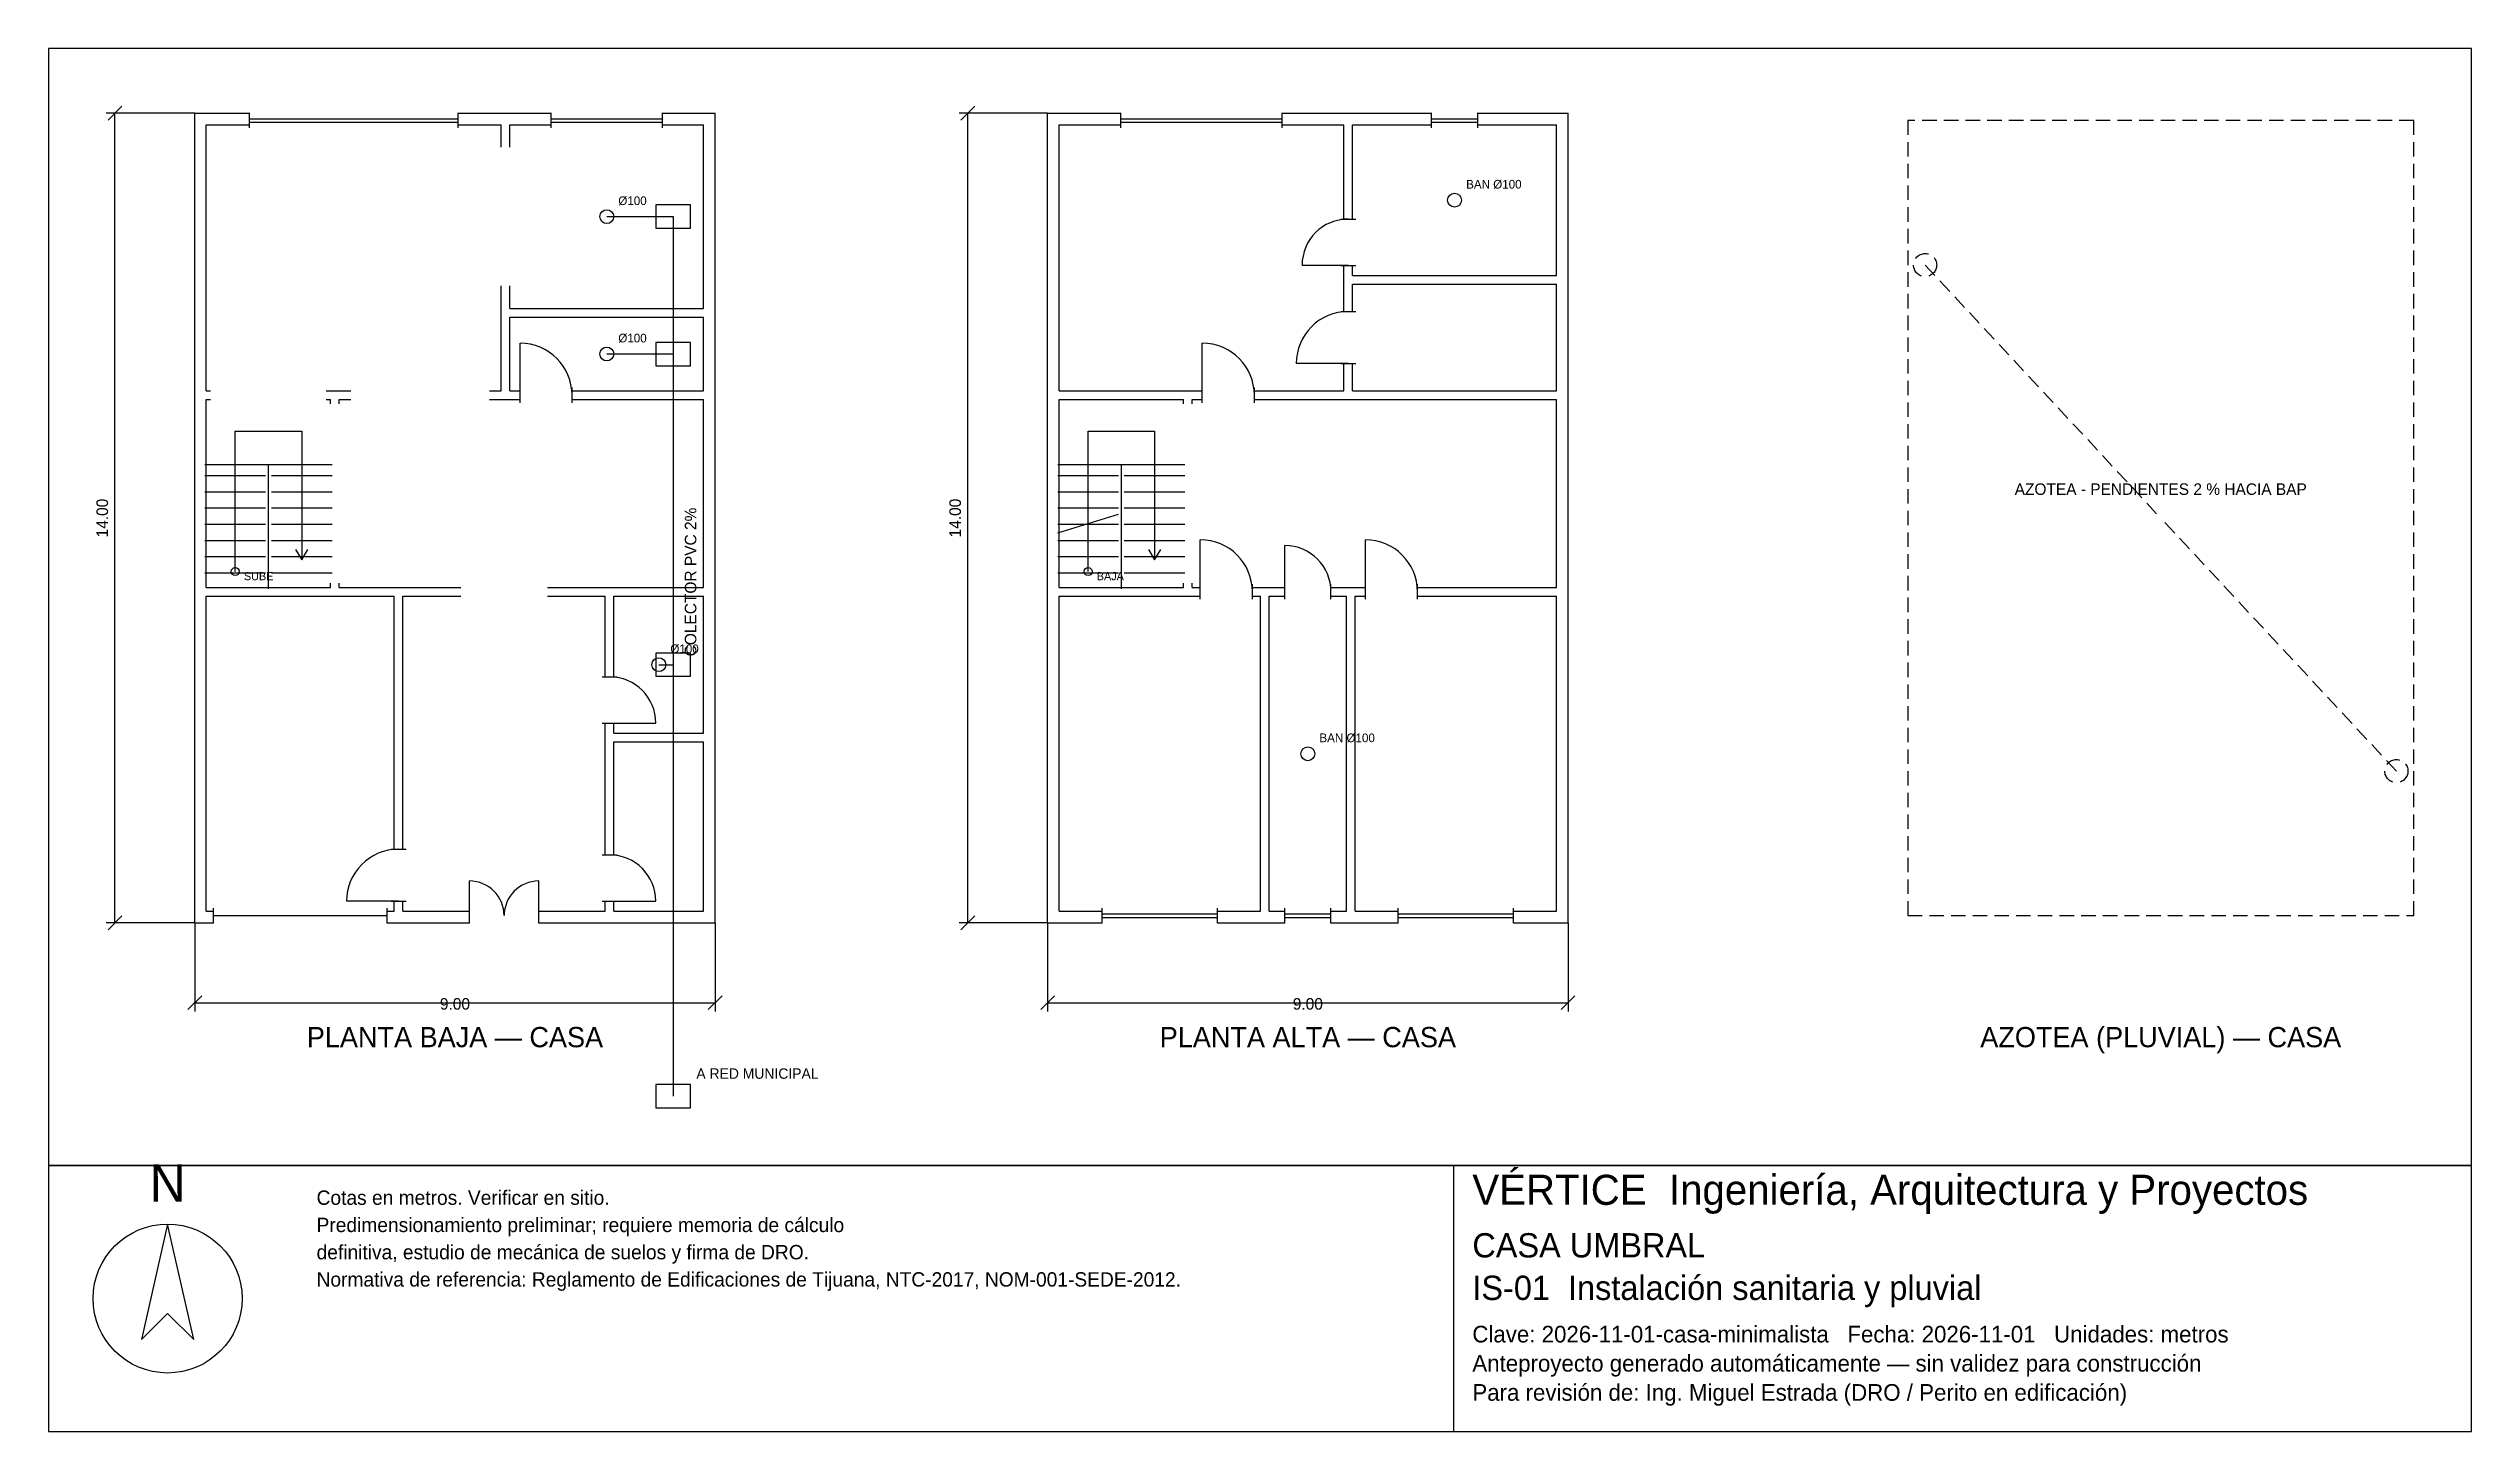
# Model space of a CAD drawing. Header units: metres. Extents: x -2.7 to 39.2, y -8.9 to 15.
import ezdxf
from ezdxf.enums import TextEntityAlignment as Align

# ---------------------------------------------------------------- set-up
doc = ezdxf.new("R2010")
doc.units = ezdxf.units.M
doc.header["$LTSCALE"] = 0.5
doc.linetypes.add('DASHED', pattern=[0.75, 0.5, -0.25])
for name, color, linetype in [('A-ESCALERA', 6, 'CONTINUOUS'), ('A-MUROS', 7, 'CONTINUOUS'), ('A-PUERTAS', 2, 'CONTINUOUS'), ('A-TEXTO', 3, 'CONTINUOUS'), ('A-VANOS', 4, 'CONTINUOUS'), ('COTAS', 8, 'CONTINUOUS'), ('I-TEXTO', 3, 'CONTINUOUS'), ('IS-PLUVIAL', 3, 'DASHED'), ('IS-REGISTROS', 34, 'CONTINUOUS'), ('IS-SANITARIA', 34, 'CONTINUOUS'), ('LAMINA', 9, 'CONTINUOUS')]:
    doc.layers.add(name, color=color, linetype=linetype)
doc.styles.get("Standard").update_dxf_attribs({"font": 'txt', "width": 0.9})

msp = doc.modelspace()

# ---------------------------------------------------------------- linework, layer by layer
at = {"layer": 'A-ESCALERA'}
for p, q in [((0.05, 7.8), (2.25, 7.8)), ((0.05, 7.61), (1.1, 7.61)), ((1.15, 5.65), (1.15, 7.8)), ((1.2, 7.61), (2.25, 7.61)), ((14.8, 7.8), (17, 7.8)), ((14.8, 7.61), (15.85, 7.61)), ((15.9, 5.65), (15.9, 7.8)), ((15.95, 7.61), (17, 7.61)), ((0.05, 7.33), (1.1, 7.33)), ((1.2, 7.33), (2.25, 7.33)), ((14.8, 7.33), (15.85, 7.33)), ((15.95, 7.33), (17, 7.33)), ((0.05, 7.05), (1.1, 7.05)), ((0.05, 6.77), (1.1, 6.77)), ((1.2, 7.05), (2.25, 7.05)), ((1.2, 6.77), (2.25, 6.77)), ((14.8, 7.05), (15.85, 7.05)), ((14.8, 6.6175), (15.85, 6.94)), ((14.8, 6.77), (15.85, 6.77)), ((15.95, 7.05), (17, 7.05)), ((15.95, 6.77), (17, 6.77)), ((0.05, 6.49), (1.1, 6.49)), ((1.2, 6.49), (2.25, 6.49)), ((14.8, 6.49), (15.85, 6.49)), ((15.95, 6.49), (17, 6.49)), ((0.05, 6.21), (1.1, 6.21)), ((0.05, 5.93), (1.1, 5.93)), ((1.2, 6.21), (2.25, 6.21)), ((1.2, 5.93), (2.25, 5.93)), ((14.8, 6.21), (15.85, 6.21)), ((14.8, 5.93), (15.85, 5.93)), ((15.95, 6.21), (17, 6.21)), ((15.95, 5.93), (17, 5.93))]:
    msp.add_line(p, q, dxfattribs=at)
for points in [[(0.575, 5.95), (0.575, 8.375), (1.725, 8.375), (1.725, 6.15)], [(15.325, 5.95), (15.325, 8.375), (16.475, 8.375), (16.475, 6.15)], [(1.617, 6.33), (1.725, 6.15), (1.833, 6.33)], [(16.367, 6.33), (16.475, 6.15), (16.583, 6.33)]]:
    msp.add_lwpolyline(points, dxfattribs=at)
for centre in [(0.575, 5.95), (15.325, 5.95)]:
    msp.add_circle(centre, 0.07, dxfattribs=at)
at = {"layer": 'A-MUROS'}
for p, q in [((-0.125, 13.875), (0.82, 13.875)), ((-0.125, -0.125), (-0.125, 13.875)), ((0.82, 13.62), (0.82, 13.88)), ((4.43, 13.62), (4.43, 13.88)), ((4.43, 13.875), (6.038, 13.875)), ((6.038, 13.62), (6.038, 13.88)), ((7.963, 13.62), (7.963, 13.88)), ((7.963, 13.875), (8.875, 13.875)), ((8.875, -0.125), (8.875, 13.875)), ((14.625, 13.875), (15.892, 13.875)), ((14.625, -0.125), (14.625, 13.875)), ((15.892, 13.62), (15.892, 13.88)), ((18.683, 13.62), (18.683, 13.88)), ((18.683, 13.875), (21.263, 13.875)), ((21.263, 13.62), (21.263, 13.88)), ((22.063, 13.62), (22.063, 13.88)), ((22.063, 13.875), (23.625, 13.875)), ((23.625, -0.125), (23.625, 13.875)), ((0.075, 13.675), (0.82, 13.675)), ((0.075, 9.075), (0.075, 13.675)), ((4.43, 13.675), (5.175, 13.675)), ((5.175, 13.287), (5.175, 13.675)), ((5.325, 13.675), (6.038, 13.675)), ((5.325, 13.287), (5.325, 13.675)), ((7.963, 13.675), (8.675, 13.675)), ((8.675, 10.5), (8.675, 13.675)), ((14.825, 13.675), (15.892, 13.675)), ((14.825, 9.075), (14.825, 13.675)), ((18.683, 13.675), (19.75, 13.675)), ((19.75, 12.045), (19.75, 13.675)), ((19.9, 13.675), (21.263, 13.675)), ((19.9, 12.045), (19.9, 13.675)), ((22.063, 13.675), (23.425, 13.675)), ((23.425, 11.07), (23.425, 13.675)), ((19.695, 12.045), (19.955, 12.045)), ((19.695, 11.245), (19.955, 11.245)), ((19.75, 10.448), (19.75, 11.245)), ((19.9, 11.07), (19.9, 11.245)), ((19.9, 11.07), (23.425, 11.07)), ((19.9, 10.92), (23.425, 10.92)), ((19.9, 10.448), (19.9, 10.92)), ((23.425, 9.075), (23.425, 10.92)), ((5.175, 9.075), (5.175, 10.888)), ((5.325, 10.5), (5.325, 10.888)), ((5.325, 10.5), (8.675, 10.5)), ((5.325, 10.35), (8.675, 10.35)), ((5.325, 9.075), (5.325, 10.35)), ((8.675, 9.075), (8.675, 10.35)), ((19.695, 10.448), (19.955, 10.448)), ((19.695, 9.548), (19.955, 9.548)), ((19.75, 9.075), (19.75, 9.548)), ((19.9, 9.075), (19.9, 9.548)), ((0.075, 9.075), (0.15, 9.075)), ((0.075, 8.925), (0.15, 8.925)), ((0.075, 5.675), (0.075, 8.925)), ((2.15, 9.075), (2.575, 9.075)), ((2.15, 8.925), (2.225, 8.925)), ((2.225, 8.85), (2.225, 8.925)), ((2.375, 8.925), (2.575, 8.925)), ((2.375, 8.85), (2.375, 8.925)), ((4.975, 9.075), (5.175, 9.075)), ((4.975, 8.925), (5.5, 8.925)), ((5.325, 9.075), (5.5, 9.075)), ((5.5, 8.87), (5.5, 9.13)), ((6.4, 8.87), (6.4, 9.13)), ((6.4, 9.075), (8.675, 9.075)), ((6.4, 8.925), (8.675, 8.925)), ((8.675, 5.675), (8.675, 8.925)), ((14.825, 9.075), (17.3, 9.075)), ((14.825, 8.925), (16.975, 8.925)), ((14.825, 5.675), (14.825, 8.925)), ((16.975, 8.85), (16.975, 8.925)), ((17.125, 8.925), (17.3, 8.925)), ((17.125, 8.85), (17.125, 8.925)), ((17.3, 8.87), (17.3, 9.13)), ((18.2, 8.87), (18.2, 9.13)), ((18.2, 9.075), (19.75, 9.075)), ((18.2, 8.925), (23.425, 8.925)), ((19.9, 9.075), (23.425, 9.075)), ((23.425, 5.675), (23.425, 8.925)), ((0.075, 5.675), (2.225, 5.675)), ((0.075, 5.525), (3.325, 5.525)), ((0.075, 0.075), (0.075, 5.525)), ((2.225, 5.675), (2.225, 5.75)), ((2.375, 5.675), (2.375, 5.75)), ((2.375, 5.675), (4.475, 5.675)), ((3.325, 1.15), (3.325, 5.525)), ((3.475, 5.525), (4.475, 5.525)), ((3.475, 1.15), (3.475, 5.525)), ((5.975, 5.675), (8.675, 5.675)), ((5.975, 5.525), (6.975, 5.525)), ((6.975, 4.13), (6.975, 5.525)), ((7.125, 5.525), (8.675, 5.525)), ((7.125, 4.13), (7.125, 5.525)), ((8.675, 3.155), (8.675, 5.525)), ((14.825, 5.675), (16.975, 5.675)), ((14.825, 5.525), (17.265, 5.525)), ((14.825, 0.075), (14.825, 5.525)), ((16.975, 5.675), (16.975, 5.75)), ((17.125, 5.675), (17.125, 5.75)), ((17.125, 5.675), (17.265, 5.675)), ((17.265, 5.47), (17.265, 5.73)), ((18.165, 5.47), (18.165, 5.73)), ((18.165, 5.675), (18.725, 5.675)), ((18.165, 5.525), (18.305, 5.525)), ((18.305, 0.075), (18.305, 5.525)), ((18.455, 5.525), (18.725, 5.525)), ((18.455, 0.075), (18.455, 5.525)), ((18.725, 5.47), (18.725, 5.73)), ((19.525, 5.47), (19.525, 5.73)), ((19.525, 5.675), (20.12, 5.675)), ((19.525, 5.525), (19.795, 5.525)), ((19.795, 0.075), (19.795, 5.525)), ((19.945, 5.525), (20.12, 5.525)), ((19.945, 0.075), (19.945, 5.525)), ((20.12, 5.47), (20.12, 5.73)), ((21.02, 5.47), (21.02, 5.73)), ((21.02, 5.675), (23.425, 5.675)), ((21.02, 5.525), (23.425, 5.525)), ((23.425, 0.075), (23.425, 5.525)), ((6.92, 4.13), (7.18, 4.13)), ((6.92, 3.33), (7.18, 3.33)), ((6.975, 1.05), (6.975, 3.33)), ((7.125, 3.155), (7.125, 3.33)), ((7.125, 3.155), (8.675, 3.155)), ((7.125, 3.005), (8.675, 3.005)), ((7.125, 1.05), (7.125, 3.005)), ((8.675, 0.075), (8.675, 3.005)), ((3.27, 1.15), (3.53, 1.15)), ((6.92, 1.05), (7.18, 1.05)), ((0.075, 0.075), (0.2, 0.075)), ((0.2, -0.13), (0.2, 0.13)), ((3.2, -0.13), (3.2, 0.13)), ((3.2, 0.075), (3.325, 0.075)), ((3.27, 0.25), (3.53, 0.25)), ((3.325, 0.075), (3.325, 0.25)), ((3.475, 0.075), (3.475, 0.25)), ((3.475, 0.075), (4.625, 0.075)), ((4.625, -0.13), (4.625, 0.13)), ((5.825, -0.13), (5.825, 0.13)), ((5.825, 0.075), (6.975, 0.075)), ((6.92, 0.25), (7.18, 0.25)), ((6.975, 0.075), (6.975, 0.25)), ((7.125, 0.075), (7.125, 0.25)), ((7.125, 0.075), (8.675, 0.075)), ((14.825, 0.075), (15.567, 0.075)), ((15.567, -0.13), (15.567, 0.13)), ((17.563, -0.13), (17.563, 0.13)), ((17.563, 0.075), (18.305, 0.075)), ((18.455, 0.075), (18.725, 0.075)), ((18.725, -0.13), (18.725, 0.13)), ((19.525, -0.13), (19.525, 0.13)), ((19.525, 0.075), (19.795, 0.075)), ((19.945, 0.075), (20.687, 0.075)), ((20.687, -0.13), (20.687, 0.13)), ((22.683, -0.13), (22.683, 0.13)), ((22.683, 0.075), (23.425, 0.075)), ((-0.125, -0.125), (0.2, -0.125)), ((3.2, -0.125), (4.625, -0.125)), ((5.825, -0.125), (8.875, -0.125)), ((14.625, -0.125), (15.567, -0.125)), ((17.563, -0.125), (18.725, -0.125)), ((19.525, -0.125), (20.687, -0.125)), ((22.683, -0.125), (23.625, -0.125))]:
    msp.add_line(p, q, dxfattribs=at)
at = {"layer": 'A-PUERTAS'}
for p, q in [((19.825, 11.245), (19.025, 11.245)), ((5.5, 9), (5.5, 9.9)), ((17.3, 9), (17.3, 9.9)), ((19.825, 9.548), (18.925, 9.548)), ((17.265, 5.6), (17.265, 6.5)), ((18.725, 5.6), (18.725, 6.4)), ((20.12, 5.6), (20.12, 6.5)), ((7.05, 3.33), (7.85, 3.33)), ((4.625, 0), (4.625, 0.6)), ((5.825, 0), (5.825, 0.6)), ((3.4, 0.25), (2.5, 0.25)), ((7.05, 0.25), (7.85, 0.25))]:
    msp.add_line(p, q, dxfattribs=at)
for centre, radius, start, end in [((19.825, 11.245), 0.8, 90, 180), ((19.825, 9.548), 0.9, 90, 180), ((5.5, 9), 0.9, 0, 90), ((17.3, 9), 0.9, 0, 90), ((17.265, 5.6), 0.9, 0, 90), ((18.725, 5.6), 0.8, 0, 90), ((20.12, 5.6), 0.9, 0, 90), ((7.05, 3.33), 0.8, 0, 90), ((3.4, 0.25), 0.9, 90, 180), ((7.05, 0.25), 0.8, 0, 90), ((4.625, 0), 0.6, 0, 90), ((5.825, 0), 0.6, 90, 180)]:
    msp.add_arc(centre, radius, start, end, dxfattribs=at)
at = {"layer": 'A-VANOS'}
for p, q in [((0.82, 13.78), (4.43, 13.78)), ((0.82, 13.72), (4.43, 13.72)), ((6.038, 13.78), (7.963, 13.78)), ((6.038, 13.72), (7.963, 13.72)), ((15.892, 13.78), (18.683, 13.78)), ((15.892, 13.72), (18.683, 13.72)), ((21.263, 13.78), (22.063, 13.78)), ((21.263, 13.72), (22.063, 13.72)), ((0.2, 0), (3.2, 0)), ((15.567, 0.03), (17.563, 0.03)), ((18.725, 0.03), (19.525, 0.03)), ((20.687, 0.03), (22.683, 0.03)), ((15.567, -0.03), (17.563, -0.03)), ((18.725, -0.03), (19.525, -0.03)), ((20.687, -0.03), (22.683, -0.03))]:
    msp.add_line(p, q, dxfattribs=at)
at = {"layer": 'COTAS'}
for p, q in [((-0.125, 13.875), (-1.655, 13.875)), ((-1.625, 13.755), (-1.385, 13.995)), ((-1.505, -0.125), (-1.505, 13.875)), ((14.625, 13.875), (13.095, 13.875)), ((13.125, 13.755), (13.365, 13.995)), ((13.245, -0.125), (13.245, 13.875)), ((-0.125, -0.125), (-1.655, -0.125)), ((-1.625, -0.245), (-1.385, -0.005)), ((-0.125, -0.125), (-0.125, -1.655)), ((8.875, -0.125), (8.875, -1.655)), ((14.625, -0.125), (13.095, -0.125)), ((13.125, -0.245), (13.365, -0.005)), ((14.625, -0.125), (14.625, -1.655)), ((23.625, -0.125), (23.625, -1.655)), ((-0.245, -1.625), (-0.005, -1.385)), ((-0.125, -1.505), (8.875, -1.505)), ((8.755, -1.625), (8.995, -1.385)), ((14.505, -1.625), (14.745, -1.385)), ((14.625, -1.505), (23.625, -1.505)), ((23.505, -1.625), (23.745, -1.385))]:
    msp.add_line(p, q, dxfattribs=at)
at = {"layer": 'IS-PLUVIAL'}
for p in [(29.8, 11.25), (37.95, 2.5)]:
    msp.add_line(p, (33.875, 6.875), dxfattribs=at)
msp.add_lwpolyline([(29.5, 0), (38.25, 0), (38.25, 13.75), (29.5, 13.75)], close=True, dxfattribs=at)
for centre in [(29.8, 11.25), (37.95, 2.5)]:
    msp.add_circle(centre, 0.2, dxfattribs=at)
at = {"layer": 'IS-REGISTROS'}
for points in [[(7.85, 11.89), (8.45, 11.89), (8.45, 12.29), (7.85, 12.29)], [(7.85, 9.51), (8.45, 9.51), (8.45, 9.91), (7.85, 9.91)], [(7.85, 4.14), (8.45, 4.14), (8.45, 4.54), (7.85, 4.54)], [(7.85, -3.32), (8.45, -3.32), (8.45, -2.92), (7.85, -2.92)]]:
    msp.add_lwpolyline(points, close=True, dxfattribs=at)
at = {"layer": 'IS-SANITARIA'}
for p, q in [((7, 12.0875), (8.15, 12.0875)), ((8.15, 12.0875), (8.15, -3.12)), ((7, 9.7125), (8.15, 9.7125)), ((7.9, 4.34), (8.15, 4.34))]:
    msp.add_line(p, q, dxfattribs=at)
for centre in [(7, 12.0875), (21.6625, 12.3725), (7, 9.7125), (7.9, 4.34), (19.125, 2.8)]:
    msp.add_circle(centre, 0.12, dxfattribs=at)
at = {"layer": 'LAMINA'}
msp.add_line((21.6499, -8.92), (21.6499, -4.32), dxfattribs=at)
for points in [[(-2.655, -4.32), (39.25, -4.32), (39.25, 14.995), (-2.655, 14.995)], [(-2.655, -8.92), (39.25, -8.92), (39.25, -4.32), (-2.655, -4.32)], [(-0.5942, -5.332), (-1.045, -7.3284), (-0.5942, -6.8776), (-0.1434, -7.3284)]]:
    msp.add_lwpolyline(points, close=True, dxfattribs=at)
msp.add_circle((-0.5942, -6.62), 1.288, dxfattribs=at)

# ---------------------------------------------------------------- texts
at = {"layer": 'A-ESCALERA'}
for s, p in [('SUBE', (0.725, 5.8)), ('BAJA', (15.475, 5.8))]:
    msp.add_text(s, height=0.14, dxfattribs=at).set_placement(p)
at = {"layer": 'A-TEXTO'}
for s, p in [('PLANTA BAJA — CASA', (4.375, -2.275)), ('PLANTA ALTA — CASA', (19.125, -2.275)), ('AZOTEA (PLUVIAL) — CASA', (33.875, -2.275))]:
    msp.add_text(s, height=0.35, dxfattribs=at).set_placement(p, align=Align.CENTER)
at = {"layer": 'COTAS'}
for p in [(-1.625, 6.875), (13.125, 6.875)]:
    msp.add_text('14.00', height=0.2, rotation=90, dxfattribs=at).set_placement(p, align=Align.CENTER)
for p in [(4.375, -1.625), (19.125, -1.625)]:
    msp.add_text('9.00', height=0.2, dxfattribs=at).set_placement(p, align=Align.CENTER)
at = {"layer": 'I-TEXTO'}
for s, height, p in [('BAN Ø100', 0.15, (21.8625, 12.5725)), ('Ø100', 0.15, (7.2, 12.2875)), ('Ø100', 0.15, (7.2, 9.9125)), ('Ø100', 0.15, (8.1, 4.54)), ('BAN Ø100', 0.15, (19.325, 3)), ('A RED MUNICIPAL', 0.18, (8.55, -2.82))]:
    msp.add_text(s, height=height, dxfattribs=at).set_placement(p)
msp.add_text('AZOTEA - PENDIENTES 2 % HACIA BAP', height=0.2, dxfattribs=at).set_placement((33.875, 7.275), align=Align.CENTER)
msp.add_text('COLECTOR PVC 2%', height=0.2, rotation=90, dxfattribs=at).set_placement((8.55, 4.4838))
at = {"layer": 'LAMINA'}
msp.add_text('N', height=0.644, dxfattribs=at).set_placement((-0.5942, -4.9456), align=Align.CENTER)
for s, height, p in [('VÉRTICE  Ingeniería, Arquitectura y Proyectos', 0.52, (21.9699, -5)), ('Cotas en metros. Verificar en sitio.', 0.248, (1.9818, -5)), ('Predimensionamiento preliminar; requiere memoria de cálculo', 0.248, (1.9818, -5.4712)), ('definitiva, estudio de mecánica de suelos y firma de DRO.', 0.248, (1.9818, -5.9424)), ('CASA UMBRAL', 0.42, (21.9699, -5.91)), ('Normativa de referencia: Reglamento de Edificaciones de Tijuana, NTC-2017, NOM-001-SEDE-2012.', 0.248, (1.9818, -6.4136)), ('IS-01  Instalación sanitaria y pluvial', 0.42, (21.9699, -6.645)), ('Clave: 2026-11-01-casa-minimalista   Fecha: 2026-11-01   Unidades: metros', 0.288, (21.9699, -7.38)), ('Anteproyecto generado automáticamente — sin validez para construcción', 0.288, (21.9699, -7.884)), ('Para revisión de: Ing. Miguel Estrada (DRO / Perito en edificación)', 0.288, (21.9699, -8.388))]:
    msp.add_text(s, height=height, dxfattribs=at).set_placement(p)

doc.saveas('drawing.dxf')
